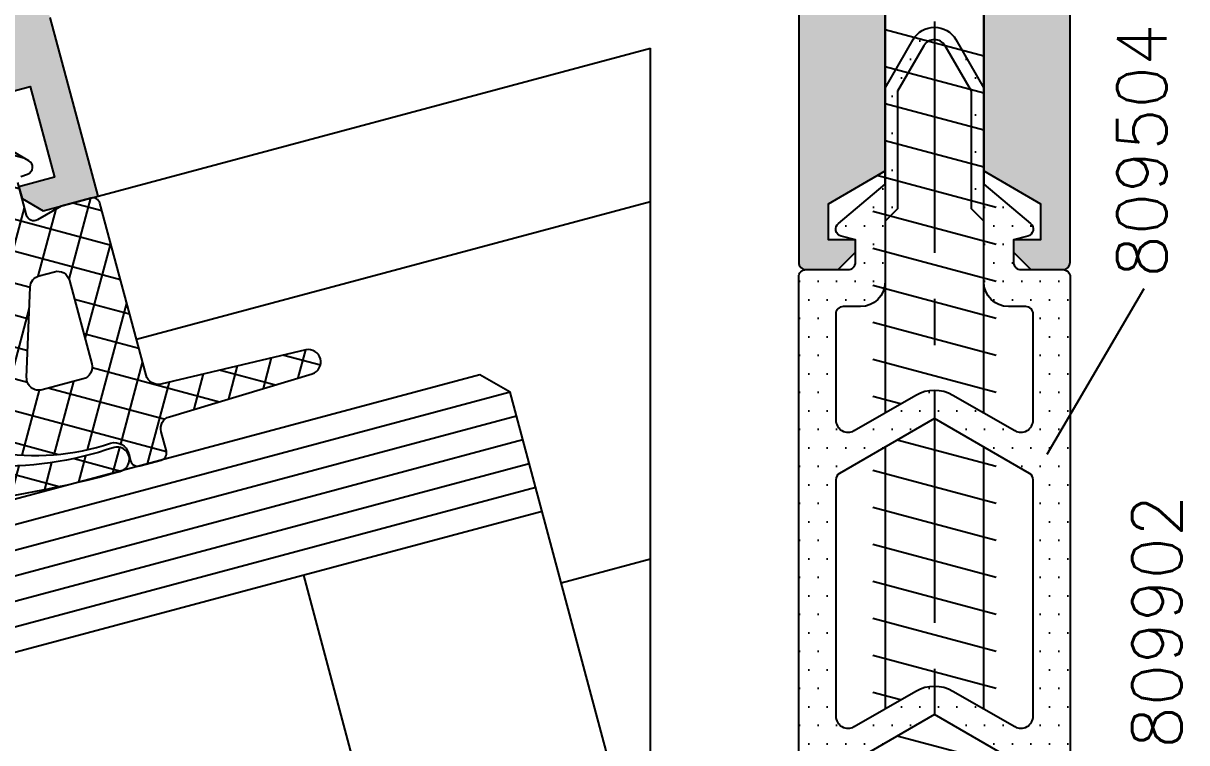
# Model space of a CAD drawing. Extents: x 0 to 4131, y -1600 to 527.
# Drawn here: x 973.3 to 1020.44, y 95.29 to 124.46 of the extents above; entities that cross this region are included whole.
import ezdxf

# ---------------------------------------------------------------- set-up
doc = ezdxf.new("R2010")
doc.units = 0
doc.header["$LTSCALE"] = 7.5
doc.header["$MEASUREMENT"] = 0
doc.linetypes.add('CENTER', pattern=[2, 1.25, -0.25, 0.25, -0.25])
for name, color, linetype in [('ASSI', 1, 'CENTER'), ('FILL', 8, 'CONTINUOUS'), ('FINE', 7, 'CONTINUOUS'), ('GOMMA', 3, 'CONTINUOUS'), ('GROSSA', 4, 'CONTINUOUS'), ('QUOTE', 254, 'CONTINUOUS'), ('TESTO', 2, 'CONTINUOUS'), ('TRATTEGGI', 140, 'CONTINUOUS'), ('VETRO', 6, 'CONTINUOUS'), ('VITERIA', 40, 'CONTINUOUS')]:
    doc.layers.add(name, color=color, linetype=linetype)
doc.styles.get("Standard").update_dxf_attribs({"font": 'romans.shx'})

msp = doc.modelspace()

# ---------------------------------------------------------------- hatches: boundary and pattern name
at = {"layer": 'FILL'}
h = msp.add_hatch(color=253, dxfattribs=at)
edge = h.paths.add_edge_path(flags=16)
edge.add_arc((987.5169757557491, 235.5742948392535), 0.2999999999999545, 89.99999999999729, 180)
edge.add_line((987.2169757557491, 235.5742948392535), (987.216975755749, 151.7742948392536))
edge.add_arc((987.516975755749, 151.7742948392536), 0.2999999999999545, 180, 270)
edge.add_line((987.516975755749, 151.4742948392536), (1032.916975755749, 151.4742948392536))
edge.add_arc((1032.916975755749, 151.7742948392536), 0.2999999999999545, 270, 360)
edge.add_line((1033.216975755749, 151.7742948392536), (1033.216975755749, 235.5742948392535))
edge.add_arc((1032.916975755749, 235.5742948392535), 0.2999999999999545, 0, 90)
edge.add_line((1032.916975755749, 235.8742948392535), (987.5169757557492, 235.8742948392535))
edge = h.paths.add_edge_path()
edge.add_line((994.916975755749, 135.6742948392534), (994.016975755749, 135.6742948392535))
edge.add_arc((994.0169757557491, 135.3742948392535), 0.2999999999999829, 90.00000000000541, 180.0000000000054)
edge.add_line((993.716975755749, 135.3742948392535), (993.716975755749, 135.2985589079655))
edge.add_arc((994.016975755749, 135.2985589079655), 0.2999999999999261, 180, 225.0000000000038)
edge.add_line((993.8048437213931, 135.0864268736095), (994.329107790105, 134.5621628048976))
edge.add_arc((994.5412398244608, 134.7742948392535), 0.299999999999924, 224.9999999999981, 270.0000000000027)
edge.add_line((994.541239824461, 134.4742948392536), (996.4169757557491, 134.4742948392536))
edge.add_arc((996.416975755749, 134.7742948392536), 0.2999999999999545, 270, 360)
edge.add_line((996.716975755749, 134.7742948392536), (996.7169757557489, 149.1742948392537))
edge.add_arc((997.016975755749, 149.1742948392537), 0.2999999999999545, 90, 180, ccw=False)
edge.add_line((997.016975755749, 149.4742948392536), (1004.416975755749, 149.4742948392536))
edge.add_arc((1004.416975755749, 149.1742948392536), 0.2999999999999829, -5.5138116294983774e-12, 89.9999999999946, ccw=False)
edge.add_line((1004.716975755749, 149.1742948392536), (1004.716975755749, 134.7742948392535))
edge.add_arc((1005.016975755749, 134.7742948392536), 0.2999999999999829, 180.0000000000163, 270.0000000000163)
edge.add_line((1005.016975755749, 134.4742948392536), (1005.616975755749, 134.4742948392536))
edge.add_arc((1005.616975755749, 134.1742948392535), 0.3000000000000114, -1.0913936421275139e-11, 89.99999999998909, ccw=False)
edge.add_line((1005.916975755749, 134.1742948392535), (1005.916975755749, 133.5260319665646))
edge.add_arc((1005.616975755749, 133.5260319665646), 0.2999999999999972, -74.9999999999971, 0, ccw=False)
edge.add_line((1005.69462146928, 133.2362542186779), (1004.939330042218, 133.0338744907465))
edge.add_arc((1005.016975755749, 132.7440967428599), 0.299999999999927, 104.9999999999926, 179.9999999999891)
edge.add_line((1004.716975755749, 132.7440967428599), (1004.716975755749, 114.7742948392536))
edge.add_arc((1005.016975755749, 114.7742948392536), 0.2999999999999972, 179.9999999999864, 269.9999999999919)
edge.add_line((1005.016975755749, 114.4742948392536), (1006.316975755749, 114.4742948392537))
edge.add_line((1006.316975755749, 114.4742948392537), (1007.016975755749, 115.1742948392536))
edge.add_line((1007.016975755749, 115.1742948392536), (1007.016975755749, 115.6742948392536))
edge.add_line((1007.016975755749, 115.6742948392536), (1005.916975755749, 115.6742948392536))
edge.add_line((1005.916975755749, 115.6742948392536), (1005.916975755749, 117.1463892201173))
edge.add_line((1005.916975755749, 117.1463892201173), (1008.216975755749, 118.4742948392536))
edge.add_line((1008.216975755749, 118.4742948392536), (1008.216975755749, 130.4742948392536))
edge.add_arc((1010.216975755749, 130.4742948392536), 2, 0, 180, ccw=False)
edge.add_line((1012.216975755749, 130.4742948392536), (1012.216975755749, 118.4742948392536))
edge.add_line((1012.216975755749, 118.4742948392536), (1014.516975755749, 117.1463892201173))
edge.add_line((1014.516975755749, 117.1463892201173), (1014.516975755749, 115.6742948392536))
edge.add_line((1014.516975755749, 115.6742948392536), (1013.416975755749, 115.6742948392536))
edge.add_line((1013.416975755749, 115.6742948392536), (1013.416975755749, 115.1742948392536))
edge.add_line((1013.416975755749, 115.1742948392536), (1014.116975755749, 114.4742948392537))
edge.add_line((1014.116975755749, 114.4742948392537), (1015.416975755749, 114.4742948392537))
edge.add_arc((1015.416975755749, 114.7742948392536), 0.2999999999999403, 269.9999999999972, 360.0000000000027)
edge.add_line((1015.716975755749, 114.7742948392536), (1015.716975755749, 132.7440967428598))
edge.add_arc((1015.416975755749, 132.7440967428598), 0.3000000000000398, 1.085629331272737e-11, 75.00000000001305)
edge.add_line((1015.49462146928, 133.0338744907465), (1014.739330042218, 133.2362542186779))
edge.add_arc((1014.816975755749, 133.5260319665646), 0.300000000000004, 179.9999999999891, 254.9999999999945, ccw=False)
edge.add_line((1014.516975755749, 133.5260319665646), (1014.516975755749, 133.6742948392536))
edge.add_line((1014.516975755749, 133.6742948392536), (1014.516975755749, 134.1742948392535))
edge.add_arc((1014.816975755749, 134.1742948392535), 0.3000000000000682, 90, 180, ccw=False)
edge.add_line((1014.816975755749, 134.4742948392536), (1015.416975755749, 134.4742948392536))
edge.add_arc((1015.416975755749, 134.7742948392535), 0.2999999999999829, 270.0000000000054, 359.9999999999946)
edge.add_line((1015.716975755749, 134.7742948392535), (1015.716975755749, 149.1742948392536))
edge.add_arc((1016.016975755749, 149.1742948392536), 0.2999999999999829, 90.0000000000054, 180.0000000000054, ccw=False)
edge.add_line((1016.016975755749, 149.4742948392536), (1023.416975755749, 149.4742948392536))
edge.add_arc((1023.416975755749, 149.1742948392537), 0.2999999999999545, 0, 90, ccw=False)
edge.add_line((1023.716975755749, 149.1742948392537), (1023.716975755749, 134.7742948392536))
edge.add_arc((1024.016975755749, 134.7742948392536), 0.3000000000000114, 180.0000000000109, 270.0000000000109)
edge.add_line((1024.016975755749, 134.4742948392536), (1025.892711687037, 134.4742948392536))
edge.add_arc((1025.892711687037, 134.7742948392535), 0.2999999999999829, 270.0000000000135, 315.0000000000134)
edge.add_line((1026.104843721393, 134.5621628048976), (1026.629107790105, 135.0864268736094))
edge.add_arc((1026.416975755749, 135.2985589079654), 0.3000000000000245, 315.0000000000057, 360.0000000000055)
edge.add_line((1026.716975755749, 135.2985589079654), (1026.716975755749, 135.3742948392535))
edge.add_arc((1026.416975755749, 135.3742948392535), 0.3000000000000398, 5.428146656363683e-12, 90.00000000000541)
edge.add_line((1026.416975755749, 135.6742948392535), (1025.516975755749, 135.6742948392535))
edge.add_arc((1025.516975755749, 135.9742948392535), 0.3000000000000398, 180.0000000000054, 270.0000000000054, ccw=False)
edge.add_line((1025.216975755749, 135.9742948392535), (1025.216975755749, 139.1742948392534))
edge.add_arc((1025.516975755749, 139.1742948392534), 0.3000000000000398, 89.9999999999946, 179.9999999999946, ccw=False)
edge.add_line((1025.516975755749, 139.4742948392534), (1027.166975755749, 139.4742948392534))
edge.add_arc((1027.166975755749, 139.7742948392535), 0.3000000000000398, 269.9999999999946, 359.9999999999946)
edge.add_line((1027.466975755749, 139.7742948392535), (1027.466975755749, 140.6742948392534))
edge.add_arc((1027.766975755749, 140.6742948392534), 0.3000000000000682, 90, 180, ccw=False)
edge.add_line((1027.766975755749, 140.9742948392535), (1028.333001159534, 140.9742948392535))
edge.add_line((1028.333001159534, 140.9742948392535), (1029.466975755749, 141.6289953776328))
edge.add_line((1029.466975755749, 141.6289953776328), (1030.600950351965, 140.9742948392536))
edge.add_line((1030.600950351965, 140.9742948392536), (1031.166975755749, 140.9742948392535))
edge.add_arc((1031.166975755749, 140.6742948392535), 0.3000000000000114, 1.0913936421275139e-11, 90.00000000000807, ccw=False)
edge.add_line((1031.466975755749, 140.6742948392535), (1031.466975755749, 139.7742948392535))
edge.add_arc((1031.766975755749, 139.7742948392535), 0.2999999999999403, 180, 270.0000000000027)
edge.add_line((1031.766975755749, 139.4742948392535), (1033.416975755749, 139.4742948392535))
edge.add_arc((1033.416975755749, 139.1742948392534), 0.3000000000000682, 0, 90, ccw=False)
edge.add_line((1033.716975755749, 139.1742948392534), (1033.716975755749, 135.9742948392535))
edge.add_arc((1033.416975755749, 135.9742948392536), 0.300000000000054, 269.99999999999727, 359.99999999998914, ccw=False)
edge.add_line((1033.416975755749, 135.6742948392535), (1032.516975755749, 135.6742948392535))
edge.add_arc((1032.516975755749, 135.3742948392535), 0.3000000000000114, 90.00000000000813, 180)
edge.add_line((1032.216975755749, 135.3742948392535), (1032.216975755749, 135.2985589079655))
edge.add_arc((1032.516975755749, 135.2985589079656), 0.2999999999999829, 180.0000000000217, 225.0000000000269)
edge.add_line((1032.304843721393, 135.0864268736095), (1032.829107790105, 134.5621628048975))
edge.add_arc((1033.041239824461, 134.7742948392533), 0.2999999999998437, 224.9999999999904, 269.9999999999864)
edge.add_line((1033.041239824461, 134.4742948392535), (1034.916975755749, 134.4742948392535))
edge.add_arc((1034.916975755749, 134.7742948392536), 0.3000000000000682, 270, 360)
edge.add_line((1035.216975755749, 134.7742948392536), (1035.216975755749, 238.4742948392535))
edge.add_arc((1034.216975755749, 238.4742948392535), 0.9999999999999858, 0, 90.00000000000081)
edge.add_line((1034.216975755749, 239.4742948392535), (986.216975755749, 239.4742948392536))
edge.add_arc((986.2169757557491, 238.4742948392536), 1, 89.99999999999919, 179.9999999999968)
edge.add_line((985.2169757557491, 238.4742948392536), (985.216975755749, 134.7742948392536))
edge.add_arc((985.5169757557491, 134.7742948392535), 0.2999999999999829, 179.9999999999946, 269.9999999999946)
edge.add_line((985.516975755749, 134.4742948392536), (987.392711687037, 134.4742948392536))
edge.add_arc((987.392711687037, 134.7742948392535), 0.2999999999999829, 270.0000000000027, 314.9999999999981)
edge.add_line((987.6048437213931, 134.5621628048976), (988.1291077901051, 135.0864268736094))
edge.add_arc((987.916975755749, 135.2985589079654), 0.3000000000000547, 315.0000000000038, 360.0000000000109)
edge.add_line((988.216975755749, 135.2985589079655), (988.216975755749, 135.3742948392535))
edge.add_arc((987.916975755749, 135.3742948392535), 0.2999999999999545, 0, 90)
edge.add_line((987.916975755749, 135.6742948392534), (987.016975755749, 135.6742948392535))
edge.add_arc((987.0169757557491, 135.9742948392535), 0.2999999999999829, 179.9999999999946, 269.9999999999946, ccw=False)
edge.add_line((986.716975755749, 135.9742948392535), (986.716975755749, 139.1742948392534))
edge.add_arc((987.0169757557491, 139.1742948392535), 0.2999999999999829, 90.0000000000054, 180.0000000000054, ccw=False)
edge.add_line((987.016975755749, 139.4742948392534), (988.666975755749, 139.4742948392535))
edge.add_arc((988.666975755749, 139.7742948392534), 0.2999999999998977, 270.0000000000081, 360.0000000000109)
edge.add_line((988.966975755749, 139.7742948392535), (988.966975755749, 140.6742948392535))
edge.add_arc((989.266975755749, 140.6742948392535), 0.3000000000000256, 89.99999999999193, 179.9999999999891, ccw=False)
edge.add_line((989.266975755749, 140.9742948392535), (989.8330011595333, 140.9742948392536))
edge.add_line((989.8330011595333, 140.9742948392536), (990.9669757557489, 141.6289953776328))
edge.add_line((990.966975755749, 141.6289953776328), (992.1009503519647, 140.9742948392535))
edge.add_line((992.1009503519647, 140.9742948392535), (992.6669757557489, 140.9742948392535))
edge.add_arc((992.6669757557488, 140.6742948392534), 0.3000000000000682, 0, 90, ccw=False)
edge.add_line((992.966975755749, 140.6742948392534), (992.966975755749, 139.7742948392535))
edge.add_arc((993.266975755749, 139.7742948392535), 0.3000000000000398, 180.0000000000054, 270.0000000000054)
edge.add_line((993.266975755749, 139.4742948392534), (994.916975755749, 139.4742948392535))
edge.add_arc((994.916975755749, 139.1742948392535), 0.3000000000000114, -1.0913936421275139e-11, 89.99999999998909, ccw=False)
edge.add_line((995.216975755749, 139.1742948392534), (995.216975755749, 135.9742948392535))
edge.add_arc((994.916975755749, 135.9742948392534), 0.3000000000000114, -89.99999999998909, 1.0913936421275139e-11, ccw=False)
edge = h.paths.add_edge_path(flags=16)
edge.add_line((986.716975755749, 142.3506832153712), (986.716975755749, 149.1742948392537))
edge.add_arc((987.016975755749, 149.1742948392537), 0.2999999999999545, 90, 180, ccw=False)
edge.add_line((987.016975755749, 149.4742948392536), (994.9169757557488, 149.4742948392536))
edge.add_arc((994.9169757557489, 149.1742948392536), 0.3000000000000398, 5.4001247917767614e-12, 90.0000000000054, ccw=False)
edge.add_line((995.216975755749, 149.1742948392536), (995.2169757557491, 142.3506832128685))
edge.add_arc((994.7169757557491, 142.3506832128685), 0.4999999999999858, -120.00000010754559, 3.183231456205249e-12, ccw=False)
edge.add_line((994.4669757549364, 141.9176705114455), (991.4669757665863, 143.6497213197965))
edge.add_arc((990.9669757665862, 142.7836959160121), 1.000000000000005, 59.99999999999736, 119.9999999999968)
edge.add_line((990.4669757665863, 143.6497213197965), (987.4669757549362, 141.9176705130097))
edge.add_arc((987.216975755749, 142.3506832153712), 0.4999999999999585, 180, 299.9999998924515, ccw=False)
edge = h.paths.add_edge_path(flags=16)
edge.add_line((1014.216975755749, 136.4742948392536), (1014.216975755749, 149.4742948392536))
edge.add_line((1014.216975755749, 149.4742948392536), (1006.216975755749, 149.4742948392536))
edge.add_line((1006.216975755749, 149.4742948392536), (1006.216975755749, 136.4742948392534))
edge.add_arc((1006.716975755749, 136.4742948392534), 0.5, 180, 270)
edge.add_line((1006.716975755749, 135.9742948392534), (1013.716975755749, 135.9742948392536))
edge.add_arc((1013.716975755749, 136.4742948392536), 0.5, 270, 360)
edge = h.paths.add_edge_path(flags=16)
edge.add_arc((1029.466975744912, 142.7836959160121), 1.000000000000012, 59.99999999999733, 119.99999999999679, ccw=False)
edge.add_line((1029.966975744912, 143.6497213197965), (1032.966975756562, 141.9176705130097))
edge.add_arc((1033.216975755749, 142.3506832153712), 0.5000000000000115, 240.0000001075445, 359.9999999999968)
edge.add_line((1033.716975755749, 142.3506832153712), (1033.716975755749, 149.1742948392537))
edge.add_arc((1033.416975755749, 149.1742948392536), 0.3000000000000398, 5.428146656363683e-12, 90.00000000000541)
edge.add_line((1033.416975755749, 149.4742948392537), (1025.516975755749, 149.4742948392535))
edge.add_arc((1025.516975755749, 149.1742948392535), 0.2999999999999545, 90, 180)
edge.add_line((1025.216975755749, 149.1742948392535), (1025.216975755749, 142.3506832128685))
edge.add_arc((1025.716975755749, 142.3506832128685), 0.5000000000000426, 180, 300.0000001075496)
edge.add_line((1025.966975756562, 141.9176705114455), (1028.966975744912, 143.6497213197965))
h = msp.add_hatch(color=253, dxfattribs=at)
edge = h.paths.add_edge_path()
edge.add_line((991.1169757557487, 132.957137551728), (991.6998184682235, 132.3742948392534))
edge.add_line((991.6998184682235, 132.3742948392534), (997.3669757557487, 132.3742948392535))
edge.add_arc((997.3669757557487, 133.3742948392535), 1, 270, 360)
edge.add_line((998.3669757557487, 133.3742948392535), (998.3669757557487, 140.8742948392535))
edge.add_line((998.3669757557487, 140.8742948392535), (997.8669757557487, 140.8742948392535))
edge.add_arc((997.8669757557487, 139.8742948392535), 1, 90, 180)
edge.add_line((996.8669757557487, 139.8742948392535), (996.8669757557487, 133.8742948392535))
edge.add_line((996.8669757557487, 133.8742948392535), (995.3669757557487, 133.8742948392535))
edge.add_line((995.3669757557487, 133.8742948392535), (995.3669757557487, 134.3742948392534))
edge.add_line((995.3669757557487, 134.3742948392534), (984.7169757557485, 134.4742948392535))
edge.add_line((984.7169757557485, 134.4742948392535), (984.7169757557485, 144.7646627411257))
edge.add_arc((983.7169757557485, 144.7646627411257), 1.000000000000007, 359.9999999999984, 404.9999999999986)
edge.add_line((984.4240825369351, 145.4717695223123), (978.2984512142433, 151.5974008450041))
edge.add_arc((979.0055579954299, 152.3045076261906), 0.999999999999988, 134.9999999826034, 225.0000000000011, ccw=False)
edge.add_line((978.298451214458, 153.0116144075918), (984.4240825367204, 159.1372457261343))
edge.add_arc((983.7169757557486, 159.8443525075355), 0.9999999999999226, 314.9999999826031, 360.0000000000016)
edge.add_line((984.7169757557485, 159.8443525075355), (984.7169757557483, 179.8098127006513))
edge.add_line((984.7169757557483, 179.8098127006513), (985.2169757557489, 179.8098127006513))
edge.add_line((985.2169757557489, 179.8098127006513), (985.216975755749, 182.3572643606921))
edge.add_line((985.216975755749, 182.3572643606921), (983.015247101442, 182.3572643606921))
edge.add_arc((983.015247101442, 180.3572643606921), 1.999999999999943, 90.00000000000061, 135.0000000000004)
edge.add_line((981.601033539069, 181.7714779230652), (941.1746266678762, 141.3450710518721))
edge.add_arc((942.5888402302492, 139.930857489499), 2.000000000000006, 134.9999999999997, 224.9999999999997)
edge.add_line((941.174626667876, 138.516643927126), (965.2169757557488, 114.4742948392535))
edge.add_line((965.2169757557488, 114.4742948392535), (967.4386051562137, 115.0695786429893))
edge.add_line((967.4386051562137, 115.0695786429893), (967.9335799030443, 115.9269000529634))
edge.add_line((967.9335799030443, 115.9269000529634), (967.8041703804931, 116.4098629661081))
edge.add_line((967.804170380493, 116.4098629661081), (966.4678900019362, 116.0518077178122))
edge.add_line((966.4678900019362, 116.0518077178122), (963.9775754301068, 118.5421222896417))
edge.add_arc((964.3311288207001, 118.8956756802349), 0.500000000000004, 105.00000000000071, 225, ccw=False)
edge.add_line((964.2017192981488, 119.3786385933795), (967.5451023788203, 120.2744953898332))
edge.add_line((967.5451023788203, 120.2744953898332), (967.1568738111664, 121.723384129267))
edge.add_line((967.1568738111664, 121.723384129267), (971.0205771163228, 122.7586603096771))
edge.add_line((971.0205771163227, 122.7586603096771), (971.4088056839765, 121.3097715702434))
edge.add_line((971.4088056839765, 121.3097715702434), (973.582138793127, 121.8921144217241))
edge.add_line((973.582138793127, 121.8921144217241), (974.5656511645163, 118.2215962818256))
edge.add_line((974.5656511645163, 118.2215962818256), (973.1167624250828, 117.8333677141719))
edge.add_line((973.1167624250829, 117.8333677141719), (973.2461719476341, 117.3504048010273))
edge.add_line((973.2461719476341, 117.3504048010273), (974.1034933576082, 116.8554300541968))
edge.add_line((974.1034933576082, 116.8554300541968), (976.3251227580731, 117.4507138579326))
edge.add_line((976.3251227580731, 117.4507138579326), (974.3839799198042, 124.6951575551005))
edge.add_arc((973.4180540935149, 124.4363385099979), 1.000000000000185, 14.99999999999921, 104.9999999999992)
edge.add_line((973.1592350484123, 125.4022643362871), (960.5074649611638, 122.0122327585846))
edge.add_line((960.5074649611638, 122.0122327585846), (953.9032672567639, 128.6164304629845))
edge.add_line((953.9032672567639, 128.6164304629845), (969.8131698334614, 144.5263330396818))
edge.add_line((969.8131698334614, 144.5263330396818), (981.8652080338898, 132.4742948392535))
edge.add_line((981.8652080338898, 132.4742948392535), (990.5341330432741, 132.3742948392534))
edge.add_line((990.5341330432742, 132.3742948392534), (991.1169757557487, 132.957137551728))
h.paths.add_polyline_path([(982.7169757557488, 177.6447794526257), (981.0098689745622, 178.3518862338123), (942.5888402302492, 139.930857489499), (952.4890536943908, 130.0306440253576), (982.7169757557488, 160.258566087285)], flags=16)
h.paths.add_polyline_path([(982.7169757557485, 136.8651678045141), (982.7169757557486, 144.3504491787525), (976.1771308704689, 150.8902940640322), (971.227383402163, 145.9405465957264), (981.009868974562, 136.1580610233275)], flags=16)
h = msp.add_hatch(dxfattribs=at)
h.set_pattern_fill('DOTS', color=2, scale=12, style=0)
h.set_pattern_definition([(0, (920, 0), (0.375, 0.75), [0, -0.75])])
edge = h.paths.add_edge_path()
edge.add_line((1004.716975755749, 87.9742948392539), (1004.716975755749, 114.1742948392537))
edge.add_arc((1005.016975755749, 114.1742948392536), 0.3000000000000682, 89.99999999997829, 179.9999999999783, ccw=False)
edge.add_line((1005.016975755749, 114.4742948392537), (1006.716975755749, 114.4742948392539))
edge.add_arc((1006.716975755749, 114.7742948392539), 0.2999999999999545, 270, 360)
edge.add_line((1007.016975755749, 114.7742948392539), (1007.016975755749, 115.6742948392537))
edge.add_line((1007.016975755749, 115.6742948392537), (1006.439330042218, 115.8290745417056))
edge.add_arc((1006.516975755749, 116.1188522895923), 0.3000000000000443, 130.0000000000059, 255.0000000000078, ccw=False)
edge.add_line((1006.324139472843, 116.348665622528), (1008.216975755749, 117.9369438493935))
edge.add_line((1008.216975755749, 117.9369438493935), (1008.216975755749, 121.8343763154213))
edge.add_line((1008.216975755749, 121.8343763154213), (1009.350950351964, 123.7984779305589))
edge.add_arc((1010.216975755749, 123.298477930559), 1.000000000000089, 30.000000000006025, 150.0000000000086, ccw=False)
edge.add_line((1011.083001159534, 123.7984779305592), (1012.216975755749, 121.8343763154213))
edge.add_line((1012.216975755749, 121.8343763154213), (1012.216975755749, 117.9369438493935))
edge.add_line((1012.216975755749, 117.9369438493935), (1014.109812038655, 116.348665622528))
edge.add_arc((1013.916975755749, 116.1188522895923), 0.3000000000000235, -75.00000000000779, 49.99999999999409, ccw=False)
edge.add_line((1013.99462146928, 115.8290745417056), (1013.416975755749, 115.6742948392537))
edge.add_line((1013.416975755749, 115.6742948392537), (1013.416975755749, 114.7742948392539))
edge.add_arc((1013.716975755749, 114.7742948392539), 0.2999999999999545, 180, 270)
edge.add_line((1013.716975755749, 114.4742948392539), (1015.416975755749, 114.4742948392537))
edge.add_arc((1015.416975755749, 114.1742948392537), 0.2999999999999545, 0, 90, ccw=False)
edge.add_line((1015.716975755749, 114.1742948392537), (1015.716975755749, 87.9742948392539))
edge.add_arc((1015.216975755749, 87.97429483925389), 0.5, -90, 1.5916157281026244e-12, ccw=False)
edge.add_line((1015.216975755749, 87.4742948392539), (1013.716975755749, 87.4742948392539))
edge.add_arc((1013.716975755749, 87.77429483925384), 0.2999999999999403, 179.9999999999973, 270, ccw=False)
edge.add_line((1013.416975755749, 87.77429483925386), (1013.416975755749, 88.67429483925372))
edge.add_line((1013.416975755749, 88.67429483925372), (1014.516975755749, 88.67429483925372))
edge.add_line((1014.516975755749, 88.67429483925372), (1014.516975755749, 90.17429483925372))
edge.add_line((1014.516975755749, 90.17429483925372), (1014.216975755749, 90.17429483925372))
edge.add_line((1014.216975755749, 90.17429483925372), (1014.216975755749, 93.95467959698323))
edge.add_arc((1013.916975755749, 93.95467959698321), 0.3000000000001251, 2.71407332818107e-12, 60.00000000000713)
edge.add_line((1014.066975755749, 94.21448721811868), (1010.216975755749, 96.43728575449865))
edge.add_line((1010.216975755749, 96.43728575449865), (1006.366975755749, 94.21448721811845))
edge.add_arc((1006.516975755749, 93.95467959698318), 0.3000000000000173, 120.0000000000307, 180.0000000000353)
edge.add_line((1006.216975755749, 93.954679596983), (1006.216975755749, 90.17429483925372))
edge.add_line((1006.216975755749, 90.17429483925372), (1005.916975755749, 90.17429483925372))
edge.add_line((1005.916975755749, 90.17429483925372), (1005.916975755749, 88.67429483925372))
edge.add_line((1005.916975755749, 88.67429483925372), (1007.016975755749, 88.67429483925372))
edge.add_line((1007.016975755749, 88.67429483925372), (1007.016975755749, 87.77429483925386))
edge.add_arc((1006.716975755749, 87.77429483925384), 0.2999999999999545, -90, 2.6716406864579767e-12, ccw=False)
edge.add_line((1006.716975755749, 87.4742948392539), (1005.216975755749, 87.4742948392539))
edge.add_arc((1005.216975755749, 87.97429483925389), 0.4999999999999858, 179.9999999999984, 270, ccw=False)
edge = h.paths.add_edge_path(flags=16)
edge.add_line((1008.216975755749, 116.4369438493935), (1008.216975755749, 113.9742948392537))
edge.add_arc((1007.216975755749, 113.9742948392537), 1, -90, 0, ccw=False)
edge.add_line((1007.216975755749, 112.9742948392537), (1006.516975755749, 112.9742948392537))
edge.add_arc((1006.516975755749, 112.6742948392536), 0.3000000000000682, 89.99999999997829, 179.9999999999783)
edge.add_line((1006.216975755749, 112.6742948392537), (1006.216975755749, 108.3795507275796))
edge.add_arc((1006.716975755749, 108.3795507275796), 0.4999999999999432, 180.0000000000098, 300.0000000000111)
edge.add_line((1006.966975755749, 107.9465380256875), (1009.466975755749, 109.3899136986614))
edge.add_arc((1010.216975755749, 108.0908755929846), 1.500000000000049, 60.00000000000108, 119.99999999999889, ccw=False)
edge.add_line((1010.966975755749, 109.3899136986614), (1013.466975755749, 107.9465380256875))
edge.add_arc((1013.716975755749, 108.3795507275796), 0.4999999999999464, 239.9999999999889, 359.9999999999902)
edge.add_line((1014.216975755749, 108.3795507275796), (1014.216975755749, 112.6742948392537))
edge.add_arc((1013.916975755749, 112.6742948392537), 0.2999999999999545, 0, 90)
edge.add_line((1013.916975755749, 112.9742948392537), (1013.216975755749, 112.9742948392537))
edge.add_arc((1013.216975755749, 113.9742948392537), 1.000000000000028, 180.0000000000016, 269.99999999999676, ccw=False)
edge.add_line((1012.216975755749, 113.9742948392537), (1012.216975755749, 116.4369438493935))
edge.add_line((1012.216975755749, 116.4369438493935), (1011.716975755749, 116.9369438493935))
edge.add_line((1011.716975755749, 116.9369438493935), (1011.716975755749, 121.7004017192056))
edge.add_line((1011.716975755749, 121.7004017192056), (1010.649988457641, 123.5484779305592))
edge.add_arc((1010.216975755749, 123.298477930559), 0.5000000000000557, 30.00000000001323, 150.0000000000158)
edge.add_line((1009.783963053857, 123.5484779305589), (1008.716975755749, 121.7004017192056))
edge.add_line((1008.716975755749, 121.7004017192056), (1008.716975755749, 116.9369438493935))
edge.add_line((1008.716975755749, 116.9369438493935), (1008.216975755749, 116.4369438493935))
edge = h.paths.add_edge_path(flags=16)
edge.add_arc((1006.716975755749, 96.37955072757964), 0.4999999999999432, 180.0000000000098, 300.0000000000111)
edge.add_line((1006.966975755749, 95.94653802568752), (1009.466975755749, 97.38991369866159))
edge.add_arc((1010.216975755749, 96.0908755929849), 1.500000000000025, 60.000000000000625, 119.9999999999994, ccw=False)
edge.add_line((1010.966975755749, 97.38991369866159), (1013.466975755749, 95.94653802568752))
edge.add_arc((1013.716975755749, 96.37955072757975), 0.5000000000000164, 240.0000000000011, 360.0000000000032)
edge.add_line((1014.216975755749, 96.37955072757978), (1014.216975755749, 105.9546795969832))
edge.add_arc((1013.916975755749, 105.9546795969834), 0.3000000000000114, 359.9999999999648, 419.9999999999692)
edge.add_line((1014.066975755749, 106.2144872181187), (1010.216975755749, 108.4372857544986))
edge.add_line((1010.216975755749, 108.4372857544986), (1006.366975755749, 106.2144872181184))
edge.add_arc((1006.516975755749, 105.9546795969831), 0.299999999999949, 119.9999999999755, 179.9999999999756)
edge.add_line((1006.216975755749, 105.9546795969832), (1006.216975755749, 96.37955072757956))
h = msp.add_hatch(dxfattribs=at)
h.set_pattern_fill('ANSI37', color=137, scale=10, angle=210, style=0)
h.set_pattern_definition([(255, (920, 0), (1.207407282861335, -0.3235238063781509), []), (345, (920, 0), (0.3235238063781509, 1.207407282861335), [])])
h.paths.add_polyline_path([(976.8331051648704, 107.4411207655843, -0.4142135623731505), (977.5679520877054, 107.0168566968723), (977.6455978012361, 106.7270789489856, 0.4142135623731228), (978.0130212626538, 106.5149469146297), (978.8823545063138, 106.747884055222, 0.4142135623730328), (979.0944865406698, 107.1153075166394), (978.8835152731156, 107.902663006089, -0.4052432957209233), (979.2222938828404, 108.5108322665541), (984.9995506247633, 110.25072322447, 0.9697392325154671), (984.7408537219751, 111.2161932094364), (978.8676571403271, 109.8343546078449, -0.4052432957209527), (978.2701816278139, 110.1916553323462), (976.4027684716036, 117.1609361100457, 0.4142135623730605), (976.0353450101861, 117.3730681444017), (974.836738269363, 117.0519024361556), (973.8671230270925, 116.4920948150203, -0.4931454260313687), (973.4273452792056, 116.6742567226249), (973.0707993082829, 118.0049044013422, -0.3888787318529054), (973.1955804448756, 118.2446067345198), (973.4736045690477, 118.3457992401265, 0.6370702608073893), (973.5209985260499, 118.8875146474975), (972.041148900546, 119.7419062271425, 0.245419911510869), (971.5786068957682, 119.7614704758399, -0.08886043818028097), (968.1722007959318, 118.8487267122962, 0.245419911510869), (967.7814097938256, 118.6005125735294), (966.927018212242, 117.1206629446679, 0.6370702608073868), (967.2389202866775, 116.6752206187642), (967.5302924629018, 116.7265973948602, -0.3888787318529585), (967.7582072636931, 116.5813996532783), (968.1147532346157, 115.250751974561, -0.4931454260312704), (967.824975486729, 114.8731062610302), (966.7448559937341, 114.8731062610302, 0.06554346281530475), (966.6672102802033, 114.862884008917), (965.5067535036353, 114.5519405527843, 0.4142135623730882), (965.2946214692794, 114.1845170913669), (967.7695688640366, 104.9478876680722), (967.5287851611228, 104.0146139113156, 0.7195149494985242), (967.8468798042425, 103.8080754442283), (968.7969739375731, 104.5631525666724), (970.3566498465648, 104.981066466941, 0.0438089134303663), (977.2084914883505, 106.2943761273884, 1.011468768470254), (976.9753984897986, 107.2667637175348, -0.0977940455191477), (971.7204294202422, 106.5299232673009, -0.5226703353464226), (971.5473073622358, 106.8090055969526, -0.3865361286483857), (972.1600282474647, 107.0863848790792, 0.128677634309053)])
h.paths.add_polyline_path([(973.4330452057404, 110.0994743676729), (973.5730615675691, 113.7604582701873, -0.3288304544284904), (973.9432867650737, 114.2243123760798), (974.5573558051065, 114.3888516794536, -0.4142135623730941), (975.1697282408022, 114.0352982888603), (976.0755948986612, 110.6545578968485, -0.4142135623730986), (975.7220415080678, 110.0421854611527), (974.0620894483475, 109.5974026472765, -0.5050829045456721)], flags=16)
h.paths.add_polyline_path([(971.1034756969094, 108.804644481863), (969.4435236371892, 108.3598616679864, -0.4142135623731152), (968.8311512014934, 108.7134150585797), (967.9252845436347, 112.0941554505915, -0.4142135623730941), (968.2788379342279, 112.7065278862873), (968.8929069742605, 112.871067189661, -0.3288304544284982), (969.4454584533671, 112.6544703490607), (971.3972081309134, 109.5539734675517, -0.5050829045456721)], flags=16)
h.paths.add_polyline_path([(970.8042826011772, 113.737453256112), (969.273864226163, 115.5613348286844), (968.7946800244447, 117.3496746156801, -0.4410091218321674), (969.1924665338257, 117.9717757052814, 0.04533686841581842), (971.1335063187332, 118.4918757481238, -0.441009121832057), (971.7890500859405, 118.1520136554979), (972.2682342876585, 116.363673868502), (971.8547939163545, 114.0189369183046, -0.6370702585280285)], flags=16)

# ---------------------------------------------------------------- linework, layer by layer
at = {"layer": 'ASSI'}
msp.add_line((1010.216975755749, 244.5327837455699), (1010.216975755749, 52.04021643056399), dxfattribs=at)
at = {"layer": 'FINE'}
for p, q in [((976.3251227580731, 117.4507138579326), (998.716975755749, 123.4505927856962)), ((998.716975755749, 87.21592647134361), (998.716975755749, 123.4505927856962)), ((977.8780370286879, 111.6551589001984), (998.716975755749, 117.2389357032361)), ((995.0935091268472, 101.7741642204791), (998.716975755749, 102.7450691774945))]:
    msp.add_line(p, q, dxfattribs=at)
at = {"layer": 'GOMMA'}
for points in [[(1004.716975755749, 87.9742948392539), (1004.716975755749, 114.1742948392537, -0.4142135623730951), (1005.016975755749, 114.4742948392537), (1006.716975755749, 114.4742948392539, 0.4142135623730951), (1007.016975755749, 114.7742948392539), (1007.016975755749, 115.6742948392537), (1006.439330042218, 115.8290745417056, -0.6068148963145965), (1006.324139472843, 116.348665622528), (1008.216975755749, 117.9369438493935), (1008.216975755749, 121.8343763154213), (1009.350950351964, 123.7984779305589, -0.5773502691896369), (1011.083001159534, 123.7984779305592), (1012.216975755749, 121.8343763154213), (1012.216975755749, 117.9369438493935), (1014.109812038655, 116.348665622528, -0.6068148963145965), (1013.99462146928, 115.8290745417056), (1013.416975755749, 115.6742948392537), (1013.416975755749, 114.7742948392539, 0.4142135623730951), (1013.716975755749, 114.4742948392539), (1015.416975755749, 114.4742948392537, -0.4142135623730951), (1015.716975755749, 114.1742948392537), (1015.716975755749, 87.9742948392539, -0.4142135623731117)], [(973.1955804448756, 118.2446067345198), (973.4736045690477, 118.3457992401265, 0.6370702608074126), (973.5209985260499, 118.8875146474975), (972.041148900546, 119.7419062271425, 0.245419911510869)], [(972.1600282474647, 107.0863848790792, 0.128677634309053), (976.8331051648704, 107.4411207655843, -0.414213562373095), (977.5679520877054, 107.0168566968723), (977.6455978012361, 106.7270789489856, 0.414213562373095), (978.0130212626536, 106.5149469146297), (978.8823545063138, 106.747884055222, 0.4142135623730466), (979.0944865406698, 107.1153075166394), (978.8835152731156, 107.902663006089, -0.4052432957209716), (979.2222938828404, 108.5108322665541), (984.9995506247633, 110.25072322447, 0.9697392325154702), (984.7408537219751, 111.2161932094364), (978.8676571403271, 109.8343546078449, -0.4052432957209527), (978.2701816278139, 110.1916553323462), (976.4027684716036, 117.1609361100457, 0.4142135623730881), (976.0353450101861, 117.3730681444017), (974.836738269363, 117.0519024361556), (973.8671230270925, 116.4920948150203, -0.4931454260313097), (973.4273452792056, 116.6742567226248), (973.0707993082829, 118.0049044013422, -0.3888787318529617)], [(970.3566498465648, 104.981066466941, 0.04380891343036632), (977.2084914883505, 106.2943761273884, 1.011468768470285), (976.9753984897986, 107.2667637175348, -0.09779404551914772), (971.7204294202422, 106.5299232673009, -0.5226703353464227)], [(1014.066975755749, 94.21448721811868), (1010.216975755749, 96.43728575449865), (1006.366975755749, 94.21448721811845, 0.26794919243113)]]:
    msp.add_lwpolyline(points, format="xyb", dxfattribs=at)
for points in [[(1008.216975755749, 116.4369438493935), (1008.216975755749, 113.9742948392537, -0.4142135623730951), (1007.216975755749, 112.9742948392537), (1006.516975755749, 112.9742948392537, 0.4142135623730951), (1006.216975755749, 112.6742948392537), (1006.216975755749, 108.3795507275796, 0.5773502691896264), (1006.966975755749, 107.9465380256875), (1009.466975755749, 109.3899136986614, -0.2679491924311143), (1010.966975755749, 109.3899136986614), (1013.466975755749, 107.9465380256875, 0.5773502691896212), (1014.216975755749, 108.3795507275796), (1014.216975755749, 112.6742948392537, 0.4142135623730951), (1013.916975755749, 112.9742948392537), (1013.216975755749, 112.9742948392537, -0.4142135623730784), (1012.216975755749, 113.9742948392537), (1012.216975755749, 116.4369438493935), (1011.716975755749, 116.9369438493935), (1011.716975755749, 121.7004017192056), (1010.649988457641, 123.5484779305592, 0.5773502691896398), (1009.783963053857, 123.5484779305589), (1008.716975755749, 121.7004017192056), (1008.716975755749, 116.9369438493935)], [(973.9432867650737, 114.2243123760798), (974.5573558051065, 114.3888516794536, -0.4142135623730941), (975.1697282408022, 114.0352982888603), (976.0755948986612, 110.6545578968485, -0.4142135623731153), (975.7220415080677, 110.0421854611526), (974.0620894483475, 109.5974026472765, -0.5050829045456721), (973.4330452057404, 110.0994743676729), (973.5730615675691, 113.7604582701873, -0.3288304544284983)], [(1006.216975755749, 96.37955072757956, 0.5773502691896318), (1006.966975755749, 95.94653802568752), (1009.466975755749, 97.38991369866159, -0.2679491924311176), (1010.966975755749, 97.38991369866159), (1013.466975755749, 95.94653802568752, 0.5773502691896212), (1014.216975755749, 96.37955072757978), (1014.216975755749, 105.9546795969832, 0.2679491924311301), (1014.066975755749, 106.2144872181187), (1010.216975755749, 108.4372857544986), (1006.366975755749, 106.2144872181184, 0.2679491924311301), (1006.216975755749, 105.9546795969832)]]:
    msp.add_lwpolyline(points, format="xyb", close=True, dxfattribs=at)
at = {"layer": 'GROSSA'}
for points in [[(941.174626667876, 138.516643927126), (965.2169757557488, 114.4742948392535), (967.4386051562137, 115.0695786429893), (967.9335799030443, 115.9269000529634), (967.804170380493, 116.4098629661081), (966.4678900019362, 116.0518077178122), (963.9775754301068, 118.5421222896417, -0.5773502691896238), (964.2017192981488, 119.3786385933795), (967.5451023788203, 120.2744953898332), (967.1568738111664, 121.723384129267), (971.0205771163227, 122.7586603096771), (971.4088056839765, 121.3097715702434), (973.582138793127, 121.8921144217241), (974.5656511645163, 118.2215962818256), (973.1167624250829, 117.8333677141719), (973.2461719476341, 117.3504048010273), (974.1034933576082, 116.8554300541968), (976.3251227580731, 117.4507138579326), (974.3839799198041, 124.6951575551005, 0.4142135623730951)], [(1004.716975755749, 132.7440967428599), (1004.716975755749, 114.7742948392536, 0.4142135623731177), (1005.016975755749, 114.4742948392536), (1006.316975755749, 114.4742948392537), (1007.016975755749, 115.1742948392536), (1007.016975755749, 115.6742948392536), (1005.916975755749, 115.6742948392536), (1005.916975755749, 117.1463892201173), (1008.216975755749, 118.4742948392536), (1008.216975755749, 130.4742948392536, -0.9999999999999999)], [(1012.216975755749, 130.4742948392536), (1012.216975755749, 118.4742948392536), (1014.516975755749, 117.1463892201173), (1014.516975755749, 115.6742948392536), (1013.416975755749, 115.6742948392536), (1013.416975755749, 115.1742948392536), (1014.116975755749, 114.4742948392537), (1015.416975755749, 114.4742948392537, 0.4142135623731159), (1015.716975755749, 114.7742948392536), (1015.716975755749, 132.7440967428598, 0.3394542588633856)]]:
    msp.add_lwpolyline(points, format="xyb", dxfattribs=at)
at = {"layer": 'QUOTE'}
msp.add_line((1014.778260096787, 106.9973003288177), (1018.710564531067, 113.7013479135047), dxfattribs=at)
at = {"layer": 'TRATTEGGI'}
for p, q in [((993.0229567634934, 109.501570840247), (947.246011307127, 97.23567527324934)), ((993.281775808596, 108.5356450139579), (947.5048303522295, 96.26974944696045)), ((993.5405948536985, 107.5697191876689), (947.7636493973321, 95.30382362067127)), ((993.799413898801, 106.6037933613797), (948.0224684424345, 94.3378977943824)), ((994.0582329439037, 105.6378675350907), (948.2812874875372, 93.37197196809316))]:
    msp.add_line(p, q, dxfattribs=at)
at = {"layer": 'VETRO'}
for p, q in [((994.3170519890061, 104.6719417088016), (948.5401065326396, 92.40604614180398)), ((987.7636222673458, 90.49264134230737), (984.6577937261155, 102.0837512577762))]:
    msp.add_line(p, q, dxfattribs=at)
msp.add_lwpolyline([(953.1988493444851, 75.0193812686011), (998.0098689745623, 87.02645779049597), (998.716975755749, 88.25120266188758), (993.0229567634934, 109.5015708402469), (991.7982118921018, 110.2086776214334), (946.9871922620245, 98.2016010995386)], dxfattribs=at)
at = {"layer": 'VITERIA'}
for p, q in [((1012.216975755749, 123.1212816029025), (1008.216975755749, 124.1930783726269)), ((1012.216975755749, 121.6212816029025), (1008.216975755749, 122.6930783726269)), ((1012.216975755749, 120.1212816029025), (1008.216975755749, 121.1930783726269)), ((1012.216975755749, 118.6212816029025), (1008.216975755749, 119.6930783726269)), ((1012.716975755749, 116.9873070066869), (1007.884293103749, 118.2822204205663)), ((1012.716975755749, 115.4873070066869), (1007.716975755749, 116.8270529688425)), ((1012.716975755749, 113.9873070066869), (1007.716975755749, 115.3270529688425)), ((1012.716975755749, 112.4873070066869), (1007.716975755749, 113.8270529688425)), ((1012.716975755749, 110.9873070066869), (1007.716975755749, 112.3270529688425)), ((1012.716975755749, 109.4873070066869), (1007.716975755749, 110.8270529688425)), ((1008.837882942234, 109.0267067934334), (1007.716975755749, 109.3270529688425)), ((1012.716975755749, 106.4873070066869), (1008.702594373937, 107.5629572560538)), ((1012.716975755749, 104.9873070066869), (1007.716975755749, 106.3270529688425)), ((1012.716975755749, 103.4873070066869), (1007.716975755749, 104.8270529688425)), ((1012.716975755749, 101.9873070066869), (1007.716975755749, 103.3270529688425)), ((1012.716975755749, 100.4873070066869), (1007.716975755749, 101.8270529688425)), ((1012.716975755749, 98.98730700668693), (1007.716975755749, 100.3270529688425)), ((1012.716975755749, 97.48730700668693), (1007.716975755749, 98.82705296884251)), ((1008.837882942234, 97.02670679343356), (1007.716975755749, 97.32705296884251)), ((1012.716975755749, 94.48730700668693), (1008.702594373937, 95.56295725605386))]:
    msp.add_line(p, q, dxfattribs=at)
for points in [[(1012.216975755749, 108.6682258621744), (1012.216975755749, 127.0024308045017), (1010.216975755749, 131.2414178692397), (1008.216975755749, 127.0024308045017), (1008.216975755749, 108.6682258621744)], [(1008.216975755749, 107.2825852161193), (1008.216975755749, 96.66822586217452)], [(1012.216975755749, 96.66822586217458), (1012.216975755749, 107.2825852161195)]]:
    msp.add_lwpolyline(points, dxfattribs=at)

# ---------------------------------------------------------------- texts
at = {"layer": 'TESTO'}
for s, p in [('809504', (1019.616629918871, 114.1527404168546)), ('809902', (1020.228833081777, 95.05724998732722))]:
    msp.add_text(s, height=2, rotation=90, dxfattribs=at).set_placement(p)

doc.saveas('drawing.dxf')
